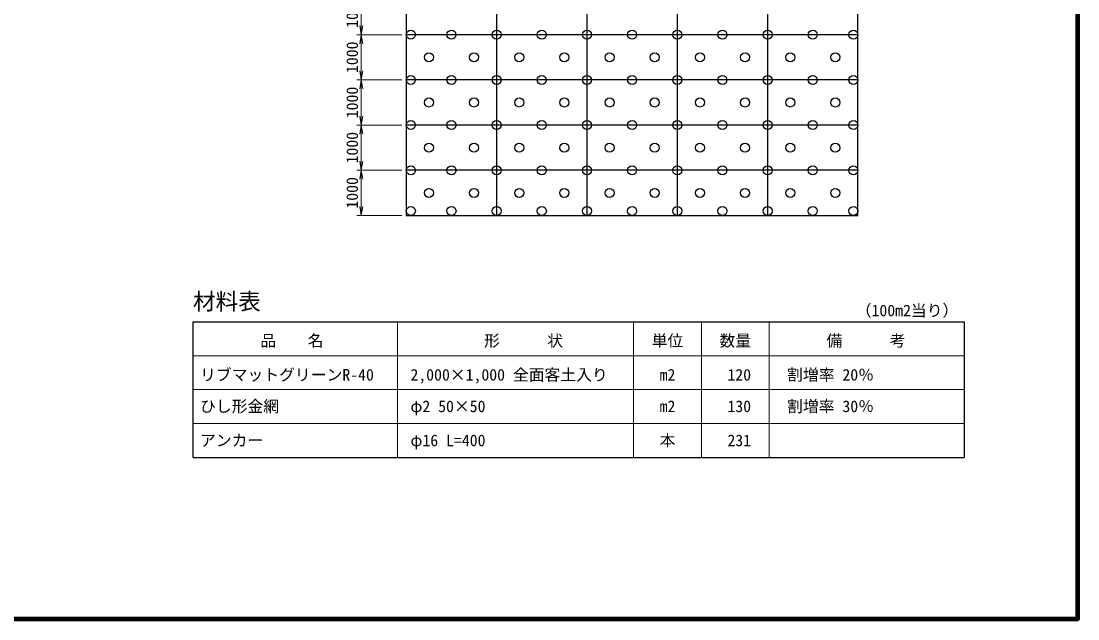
# Model space of a CAD drawing. Units: millimetres, scale not verified. Extents: x 690 to 40690, y 684 to 28809.
# Drawn here: x 17294 to 40690, y 684 to 13910 of the extents above; entities that cross this region are included whole.
import ezdxf
from ezdxf.enums import TextEntityAlignment as Align

# ---------------------------------------------------------------- set-up
doc = ezdxf.new("R2010")
doc.units = ezdxf.units.MM
doc.header["$LTSCALE"] = 100
doc.layers.add('C-MTR', color=5, linetype='Continuous')
doc.layers.add('C-MTR-TXT', color=5, linetype='Continuous')
for name, color, linetype, lineweight in [('C-MTR-FRAM', 5, 'Continuous', 25), ('C-MTR-LINE', 5, 'Continuous', 13), ('C-STR', 1, 'Continuous', 25), ('C-STR-DIM', 1, 'Continuous', 13), ('C-TTL', 2, 'Continuous', 140)]:
    doc.layers.add(name, color=color, linetype=linetype, lineweight=lineweight)
doc.styles.add('ＭＳ ゴシック', font='')
doc.styles.get('ＭＳ ゴシック').set_extended_font_data('MS Gothic')

msp = doc.modelspace()

# ---------------------------------------------------------------- linework, layer by layer
at = {"layer": 'C-MTR-FRAM'}
for p, q in [((21099.1, 4256.9), (21099.1, 7256.9)), ((21099.1, 7256.9), (38174.7, 7256.9)), ((38174.7, 7256.9), (38174.7, 4256.9)), ((21099.1, 4256.9), (38174.7, 4256.9))]:
    msp.add_line(p, q, dxfattribs=at)
at = {"layer": 'C-MTR-LINE'}
for p, q in [((25624, 7256.9), (25624, 4256.9)), ((30855.1, 7256.9), (30855.1, 4256.9)), ((32355.1, 7256.9), (32355.1, 4256.9)), ((33855.1, 7256.9), (33855.1, 4256.9)), ((21099.1, 6506.9), (38174.7, 6506.9)), ((21099.1, 5756.9), (38174.7, 5756.9)), ((21099.1, 5006.9), (38174.7, 5006.9))]:
    msp.add_line(p, q, dxfattribs=at)
at = {"layer": 'C-STR', "color": 7}
for p, q in [((25821.9, 19610), (25821.9, 9610)), ((27821.9, 19610), (27821.9, 9610)), ((29821.9, 19610), (29821.9, 9610)), ((31821.9, 19610), (31821.9, 9610)), ((33821.9, 19610), (33821.9, 9610)), ((35821.9, 9610), (35821.9, 19610)), ((35821.9, 13610), (25821.9, 13610)), ((35821.9, 12610), (25821.9, 12610)), ((35821.9, 11610), (25821.9, 11610)), ((35821.9, 10610), (25821.9, 10610)), ((25821.9, 9610), (35821.9, 9610))]:
    msp.add_line(p, q, dxfattribs=at)
for centre in [(25921.9, 13610), (26821.9, 13610), (27821.9, 13610), (28821.9, 13610), (29821.9, 13610), (30821.9, 13610), (31821.9, 13610), (32821.9, 13610), (33821.9, 13610), (34821.9, 13610), (35721.9, 13610), (26321.9, 13110), (27321.9, 13110), (28321.9, 13110), (29321.9, 13110), (30321.9, 13110), (31321.9, 13110), (32321.9, 13110), (33321.9, 13110), (34321.9, 13110), (35321.9, 13110), (25921.9, 12610), (26821.9, 12610), (27821.9, 12610), (28821.9, 12610), (29821.9, 12610), (30821.9, 12610), (31821.9, 12610), (32821.9, 12610), (33821.9, 12610), (34821.9, 12610), (35721.9, 12610), (26321.9, 12110), (27321.9, 12110), (28321.9, 12110), (29321.9, 12110), (30321.9, 12110), (31321.9, 12110), (32321.9, 12110), (33321.9, 12110), (34321.9, 12110), (35321.9, 12110), (25921.9, 11610), (26821.9, 11610), (27821.9, 11610), (28821.9, 11610), (29821.9, 11610), (30821.9, 11610), (31821.9, 11610), (32821.9, 11610), (33821.9, 11610), (34821.9, 11610), (35721.9, 11610), (26321.9, 11110), (27321.9, 11110), (28321.9, 11110), (29321.9, 11110), (30321.9, 11110), (31321.9, 11110), (32321.9, 11110), (33321.9, 11110), (34321.9, 11110), (35321.9, 11110), (25921.9, 10610), (26821.9, 10610), (27821.9, 10610), (28821.9, 10610), (29821.9, 10610), (30821.9, 10610), (31821.9, 10610), (32821.9, 10610), (33821.9, 10610), (34821.9, 10610), (35721.9, 10610), (26321.9, 10110), (27321.9, 10110), (28321.9, 10110), (29321.9, 10110), (30321.9, 10110), (31321.9, 10110), (32321.9, 10110), (33321.9, 10110), (34321.9, 10110), (35321.9, 10110), (25921.9, 9710), (26821.9, 9710), (27821.9, 9710), (28821.9, 9710), (29821.9, 9710), (30821.9, 9710), (31821.9, 9710), (32821.9, 9710), (33821.9, 9710), (34821.9, 9710), (35721.9, 9710)]:
    msp.add_circle(centre, 100, dxfattribs=at)
at = {"layer": 'C-STR-DIM'}
for p, q in [((24823.1, 14610), (24823.1, 13610)), ((25721.9, 13610), (24723.1, 13610)), ((25721.9, 13610), (24723.1, 13610)), ((24823.1, 13610), (24823.1, 12610)), ((25721.9, 12610), (24723.1, 12610)), ((25721.9, 12610), (24723.1, 12610)), ((24823.1, 12610), (24823.1, 11610)), ((25721.9, 11610), (24723.1, 11610)), ((25721.9, 11610), (24723.1, 11610)), ((24823.1, 11610), (24823.1, 10610)), ((25721.9, 10610), (24723.1, 10610)), ((25721.9, 10610), (24723.1, 10610)), ((24823.1, 10610), (24823.1, 9610)), ((25721.9, 9610), (24723.1, 9610))]:
    msp.add_line(p, q, dxfattribs=at)
for points in [[(24789.8, 13810), (24823.1, 13610), (24856.4, 13810)], [(24856.4, 13410), (24823.1, 13610), (24789.8, 13410)], [(24789.8, 12810), (24823.1, 12610), (24856.4, 12810)], [(24856.4, 12410), (24823.1, 12610), (24789.8, 12410)], [(24789.8, 11810), (24823.1, 11610), (24856.4, 11810)], [(24856.4, 11410), (24823.1, 11610), (24789.8, 11410)], [(24789.8, 10810), (24823.1, 10610), (24856.4, 10810)], [(24856.4, 10410), (24823.1, 10610), (24789.8, 10410)], [(24789.8, 9810), (24823.1, 9610), (24856.4, 9810)]]:
    msp.add_lwpolyline(points, dxfattribs=at)
at = {"layer": 'C-TTL'}
msp.add_lwpolyline([(690.4, 684.1), (40690.4, 684.1), (40690.4, 28384.1), (690.4, 28384.1)], close=True, dxfattribs=at)

# ---------------------------------------------------------------- texts
at = {"layer": 'C-MTR', "style": 'ＭＳ ゴシック'}
msp.add_text('材料表', height=366.6, dxfattribs=at).set_placement((21099.1, 7706.9), align=Align.MIDDLE_LEFT)
at = {"layer": 'C-MTR-TXT', "style": 'ＭＳ ゴシック'}
for s, p in [('（100m2当り）', (36908.5, 7506.9)), ('\u3000品\u3000\u3000名\u3000', (23287.7, 6839.4)), ('形\u3000\u3000\u3000状', (28417.5, 6839.4)), ('単位', (31605.1, 6839.4)), ('数量', (33105.1, 6839.4)), ('\u3000備\u3000\u3000\u3000考\u3000', (35998.8, 6839.4)), ('m2', (31605.1, 6084.9)), ('割増率 20％', (35213.9, 6084.9)), ('m2', (31605.1, 5387.5)), ('割増率 30％', (35213.9, 5387.5)), ('本', (31605.1, 4633.1))]:
    msp.add_text(s, height=256.6, dxfattribs=at).set_placement(p, align=Align.MIDDLE_CENTER)
for s, p in [('リブマットグリーンR-40', (21254.8, 6084.9)), ('2,000×1,000 全面客土入り', (25912.8, 6084.9)), ('ひし形金網', (21254.8, 5387.5)), ('φ2 50×50', (25912.8, 5387.5)), ('アンカー', (21254.8, 4633.1)), ('φ16 L=400', (25912.8, 4633.1))]:
    msp.add_text(s, height=256.6, dxfattribs=at).set_placement(p, align=Align.MIDDLE_LEFT)
for s, p in [('120', (33455.4, 6084.9)), ('130', (33455.4, 5387.5)), ('231', (33455.4, 4633.1))]:
    msp.add_text(s, height=256.6, dxfattribs=at).set_placement(p, align=Align.MIDDLE_RIGHT)
at = {"layer": 'C-STR-DIM', "color": 7, "style": 'ＭＳ ゴシック'}
for p in [(24623.1, 14110), (24623.1, 13110), (24623.1, 12110), (24623.1, 11110), (24623.1, 10110)]:
    msp.add_text('1000', height=256.6, rotation=90, dxfattribs=at).set_placement(p, align=Align.MIDDLE_CENTER)

doc.saveas('drawing.dxf')
